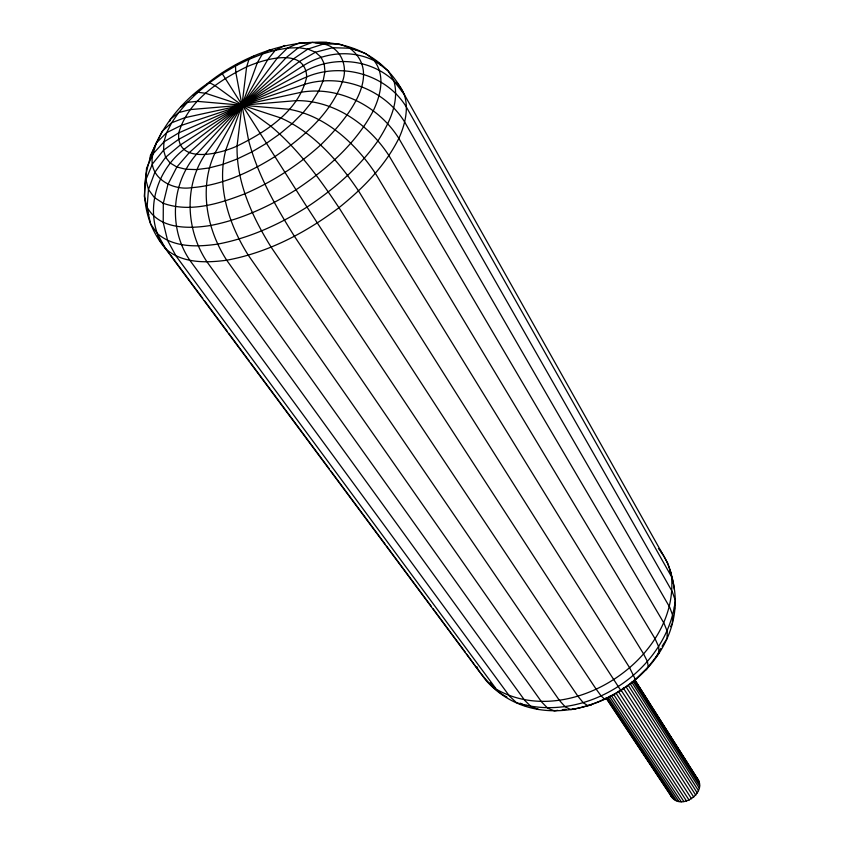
<?xml version="1.0" encoding="UTF-8"?>
<svg xmlns="http://www.w3.org/2000/svg" width="844" height="844" viewBox="0 0 844 844"><rect width="100%" height="100%" fill="white"/><g stroke="black" fill="none" stroke-linecap="round" stroke-linejoin="round"><path stroke-width="1.27" d="M670.748 575.081L670.853 572.527L667.72 563.148L398.674 84.463C354.322 17.197 259.846 40.681 207.128 83.799C155.233 119.109 120.165 194.331 165.603 248.843L485.711 680.116C556.333 760.011 705.932 669.461 669.651 570.396M147.816 210.061L147.689 212.477L148.913 214.745M674.356 589.46C672.394 575.281 668.079 559.688 658.415 548.505M150.126 158.324L150.337 155.739L162.217 131.253L171.627 122.802L178.643 112.59L187.484 102.314L197.897 92.249L209.586 82.68L222.225 73.839L235.487 65.969L249.001 59.291L262.421 53.984L275.376 50.197L287.488 48.076L298.428 47.686L307.849 49.068L315.445 52.233L320.963 57.107L324.18 63.595L324.951 71.508L323.189 80.655L318.916 90.741L312.217 101.459L303.281 112.463L292.383 123.382L279.87 133.848L266.155 143.491L251.734 151.983L237.069 159.041L222.679 164.432L209.048 167.977L196.62 169.591L185.785 169.254L176.85 167.006L170.077 162.955L165.624 157.279L163.578 150.169L163.947 141.866L166.669 132.656L171.627 122.802L184.73 117.727L301.772 92.154C339.583 85.888 378.787 106.439 398.843 138.384L669.703 607.237L672.868 615.803L672.288 623.769L670.484 626.702M670.189 794.404C679.156 814.154 712.157 789.879 694.749 776.058M169.538 121.536L170.551 119.141L178.643 112.59L190.29 109.583L296.402 100.626C334.287 100.236 368.944 124.69 388.978 155.644L663.975 623.199L667.287 631.439L667.034 638.549L662.065 646.261M634.551 681.192L635.384 679.452L648.287 666.887L658.953 653.087L658.71 646.842L655.166 638.929L375.411 173.368C355.408 143.301 325.837 115.987 289.302 109.309L197.338 101.354L187.484 102.314L181.027 106.988M655.946 657.265L660.841 648.456M646.261 669.798L648.287 666.887L647.39 661.464L643.561 653.878L358.552 190.923C338.634 161.404 313.841 132.613 280.672 117.917L205.662 93.294L197.897 92.249L193.339 95.098M237.67 64.102L235.487 65.969L235.782 72.225L248.611 140.452C257.705 174.919 275.629 206.358 294.461 236.352L596.054 689.01L601.023 695.783L604.631 699.201L606.667 699.106M253.622 56.221L249.001 59.291L246.617 66.876L237.058 146.033C236.341 182.367 252.335 216.971 271.177 247.229L577.823 696.1L583.215 702.693L587.867 705.7L591.444 705.004M284.808 45.46L275.376 50.197L267.706 59.65L214.925 153.165C198.709 187.452 206.558 229.262 226.709 260.216L541.542 701.849L547.745 708.243L554.402 710.912L557.726 710.321M207.128 83.799L209.586 82.68L215.02 85.613L270.787 126.157C298.08 149.029 319.296 178.232 338.961 207.677L629.497 667.52L635.384 679.452C616.869 694.76 594.672 705.584 570.924 709.635L565.258 706.882L559.445 700.425L248.315 255.257C228.988 224.704 216.391 186.324 225.696 150.316L257.357 62.646L262.421 53.984L269.479 49.944L271.905 50.155M562.294 709.635L566.05 709.35M572.316 708.865L576.072 708.58M527.057 705.362L524.736 705.521L520.294 703.2M315.297 42.622L326.396 42.2L330.099 43.487M307.87 42.812L299.187 42.917L287.488 48.076L277.359 57.993L205.071 154.505C183.623 186.292 186.039 230.602 207.075 261.978L524.725 700.383L531.277 706.776L538.841 709.509M350.218 48.403L354.058 48.952L356.02 50.397M506.885 697.07C489.414 687.617 478.316 669.883 466.753 654.153M495.386 687.765L493.001 686.816L490.153 682.838M376.635 62.308L379.083 63.289L380.655 65.347M395.868 82.121C411.767 96.49 406.871 121.082 398.843 138.384C384.98 166.068 362.878 188.476 338.961 207.677C305.813 232.765 267.886 252.662 226.709 260.216C206.02 263.012 182.262 263.455 165.603 248.843L157.3 233.514L150.633 224.04L144.303 196.241L146.55 168.272L152.975 153.977L156.288 142.974L166.669 132.656L180.838 125.577L305.233 84.168C341.999 73.154 384.737 89.39 404.761 122.169L672.225 591.581L675.316 600.453C666.982 671.455 584.47 724.764 516.37 702.567L509.512 696.131L190.037 260.553C168.241 228.882 171.184 183.19 196.441 154.315L286.053 57.719L298.428 47.686L312.217 42.411L323.484 44.015L339.256 44.015L365.6 53.552L388.229 70.875L393.926 80.982L404.55 94.834M168.99 252.873L158.778 239.105L157.86 235.55M170.562 254.993L202.771 298.396M204.343 300.517L227.131 331.217M228.703 333.338L249.128 360.873M250.7 362.983L329.266 468.863M330.837 470.984L385.043 544.042M386.615 546.163L431.4 606.509M432.972 608.629L465.181 652.043M621.205 691.078L307.016 207.065L222.035 73.375M606.952 697.977L674.345 799.679M606.372 698.167L672.668 798.139M606.003 697.967L671.275 796.377M608.461 697.851L676.487 800.692M611.33 695.54L681.277 801.8M609.442 696.311L678.808 801.399M614.137 695.203L683.904 801.568M616.226 693.451L686.531 801.019M618.304 691.373L689.137 800.165M620.899 689.822L691.531 798.74M623.326 688.029L693.747 797.084M626.248 687.121L695.772 795.196M628.643 685.887L697.281 792.98M631.734 682.068L699.381 788.264M630.004 683.45L698.484 790.659M634.108 680.496L699.465 783.517M633.454 681.794L699.592 785.859M635.363 680.665L697.861 779.307M634.382 679.304L698.99 781.259M636.028 682.258L650.787 705.531M652.19 707.747L688.715 765.381M690.128 767.597L696.448 777.567M476.828 666.665L477.757 668.976M660.979 551.216L661.791 553.611M145.031 183.728L145.548 186.113M674.483 606.731L674.599 609.241M163.314 203.309L163.208 222.51L167.608 240.529L176.09 256.101L496.388 689.274C568.508 730.598 678.787 659.291 671.529 576.726L406.639 107.515C386.816 74.219 341.767 62.097 306.72 76.899L178.738 132.888L163.947 141.866L152.975 153.977C146.951 176.744 171.522 190.86 191.44 187.684C221.434 185.448 249.423 172.471 274.648 156.773C302.627 137.751 330.584 114.193 342.464 81.478C348.466 66.064 340.533 47.148 323.484 44.015L307.849 49.068L293.49 58.88L189.309 152.606L176.85 167.006L167.967 184.33L163.314 203.309C190.343 212.92 219.472 203.615 245.034 193.74C272.654 181.755 298.206 165.255 320.541 145.073C342.337 123.741 385.761 75.749 349.754 48.203L332.631 47.728L315.445 52.233L299.462 61.454L183.855 149.483C158.999 168.8 146.677 203.33 157.3 233.514C173.79 247.756 197.158 247.018 217.467 244.148C249.529 238.166 279.522 224.314 307.016 207.065C334.192 189.088 359.249 167.407 378.091 140.632C389.232 123.182 399.761 102.156 393.926 80.982C370.685 58.932 334.129 55.894 306.214 70.579L178.527 139.45L163.578 150.169L152.447 163.915L145.896 179.656L148.47 189.51L147.088 207.118C159.231 229.494 188.782 228.956 210.652 225.464C241.162 219.545 269.69 206.284 295.885 189.837C326.744 169.243 355.799 143.87 373.354 110.659C380.655 95.277 385.508 75.432 374.198 60.694C351.8 49.511 324.74 52.328 303.756 65.389L180.236 145.041L165.624 157.279L154.779 172.482L148.47 189.51L154.315 197.496L163.314 203.309M178.738 132.888C175.942 165.023 220.126 153.967 237.058 146.033C266.271 131.801 299.092 110.669 306.72 76.899C305.359 46.431 263.571 59.396 246.617 66.876C218.374 80.802 188.012 101.111 178.738 132.888"/></g></svg>
